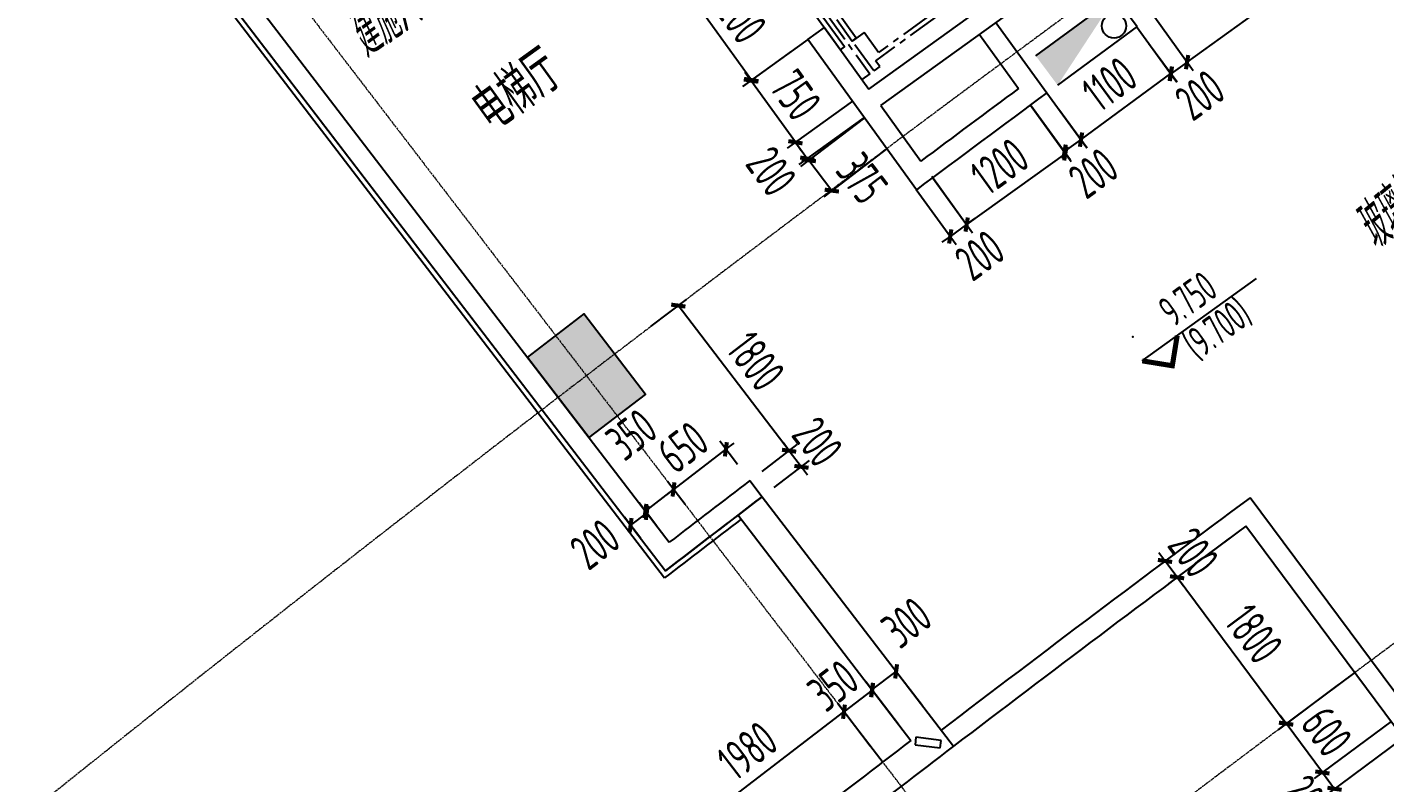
# Model space of a CAD drawing. Header units: millimetres. Extents: x 0 to 12110233, y -6694180 to 0.
# Drawn here: x 11585541 to 11598923, y -6453222 to -6445770 of the extents above; entities that cross this region are included whole.
import ezdxf
from ezdxf.enums import TextEntityAlignment as Align

# ---------------------------------------------------------------- set-up
doc = ezdxf.new("R2010")
doc.units = ezdxf.units.MM
doc.header["$LTSCALE"] = 10
doc.linetypes.add('A1-RG-AXIS-3~4F$0$CENTER', pattern=[50.8, 31.75, -6.35, 6.35, -6.35])
doc.linetypes.add('A1-RI-F3$0$CENTER', pattern=[50.8, 31.75, -6.35, 6.35, -6.35])
for name, color, linetype in [('A1-RD-3F$0$A-DIMS-1：100', 1, 'Continuous'), ('A1-RD-3F$0$A-GLAZ', 140, 'Continuous'), ('A1-RD-3F$0$A-louban', 5, 'Continuous'), ('A1-RG-AXIS-3~4F$0$A-COLU-HATH', 8, 'Continuous'), ('A1-RG-AXIS-3~4F$0$A-COLUMN', 7, 'Continuous'), ('A1-RG-AXIS-3~4F$0$A-DIMS-100', 1, 'Continuous'), ('A1-RI-F3$0$0P-FE-FH-P', 41, 'A1-RI-F3$0$YJdef_FE-FH_LINE_F'), ('A1-RI-F3$0$0P-FE-HY(消火栓)', 21, 'Continuous'), ('A1-RI-F3$0$A-DIMS-1：100', 1, 'Continuous'), ('A1-RI-F3$0$A-DOOR', 32, 'Continuous'), ('A1-RI-F3$0$A-EVTR', 3, 'A1-RI-F3$0$CENTER'), ('A1-RI-F3$0$A-SYMB', 4, 'Continuous'), ('A1-RI-F3$0$A-SYMB-NAME', 4, 'Continuous'), ('A1-RI-F3$0$A-TEXT', 4, 'Continuous'), ('A1-RI-F3$0$A-TEXT1', 4, 'Continuous'), ('A1-RI-F3$0$A-WALL', 7, 'Continuous'), ('A1-RI-F3$0$A1-RI-F3$0$A-DETL-PEN1', 245, 'Continuous'), ('A1-RI-F3$0$A1-RI-F3$0$A-DETL-PEN2', 233, 'Continuous'), ('A1-RI-F3$0$Crescent canopy$0$A-DETL-PEN1', 245, 'Continuous'), ('A1-RI-F3$0$Crescent canopy$0$A-DETL-PEN2', 233, 'Continuous'), ('A1-RI-F3$0$外保温', 41, 'Continuous')]:
    doc.layers.add(name, color=color, linetype=linetype)
doc.layers.add('A1-RG-AXIS-3~4F$0$A-GRID', color=1, linetype='A1-RG-AXIS-3~4F$0$CENTER', lineweight=9)
doc.styles.add('A1-RD-3F$0$XD2008', font='xd-hzs.shx', dxfattribs={"width": 0.7, "bigfont": 'xd-hztxt.shx'})
doc.styles.add('A1-RG-AXIS-3~4F$0$XD2008', font='xd-hzs.shx', dxfattribs={"width": 0.7, "bigfont": 'xd-hztxt.shx'})
doc.styles.add('A1-RI-F3$0$ECADI', font='gbeitc.shx', dxfattribs={"width": 0.7, "bigfont": 'gbcbig.shx'})
doc.styles.add('A1-RI-F3$0$hz1', font='hzs.shx', dxfattribs={"width": 0.75, "bigfont": 'hztxt.shx'})
doc.styles.add('A1-RI-F3$0$XD2008', font='xd-hzs.shx', dxfattribs={"width": 0.7, "bigfont": 'xd-hztxt.shx'})
doc.linetypes.add('A1-RI-F3$0$YJdef_FE-FH_LINE_F', pattern='A,4,-0.2,["F",A1-RI-F3$0$hz1,S=0.2,R=0,X=-0.1,Y=-0.1],-0.1', length=4.3)
doc.dimstyles.new('A1-RD-3F$0$XD100$0', dxfattribs={"dimscale": 100, "dimtxt": 3.5, "dimasz": 1, "dimexe": 1, "dimexo": 2, "dimgap": 1, "dimtad": 1, "dimdec": 0, "dimdsep": 46, "dimtxsty": 'A1-RD-3F$0$XD2008', "dimblk1": 'A1-RD-3F$0$_ArchTick', "dimblk2": 'A1-RD-3F$0$_ArchTick', "dimsah": 1, "dimcen": 2.5, "dimclrd": 1, "dimclre": 1, "dimclrt": 4, "dimaunit": 1, "dimadec": 0, "dimazin": 0, "dimtfac": 1, "dimtdec": 0, "dimtix": 1, "dimtmove": 2, "dimatfit": 3, "dimfxl": 0, "dimtolj": 1, "dimtzin": 0, "dimarcsym": 0})
doc.dimstyles.new('A1-RG-AXIS-3~4F$0$XD100$0', dxfattribs={"dimscale": 100, "dimtxt": 5.5, "dimasz": 1, "dimexe": 1, "dimexo": 2, "dimgap": 0.5, "dimtad": 1, "dimdec": 0, "dimdsep": 46, "dimtxsty": 'A1-RG-AXIS-3~4F$0$XD2008', "dimblk": 'A1-RG-AXIS-3~4F$0$_ArchTick', "dimblk1": 'A1-RG-AXIS-3~4F$0$_ArchTick', "dimblk2": 'A1-RG-AXIS-3~4F$0$_ArchTick', "dimsah": 1, "dimcen": 2.5, "dimclrt": 4, "dimazin": 0, "dimtfac": 1, "dimtdec": 0, "dimtix": 1, "dimtmove": 0, "dimatfit": 3, "dimfxl": 0, "dimtolj": 1, "dimtzin": 0, "dimarcsym": 0})
doc.dimstyles.new('A1-RI-F3$0$XD100$0', dxfattribs={"dimscale": 100, "dimtxt": 3.5, "dimasz": 2, "dimexe": 1, "dimexo": 2, "dimgap": 1, "dimtad": 1, "dimdec": 0, "dimdsep": 46, "dimtxsty": 'A1-RI-F3$0$XD2008', "dimblk1": 'A1-RI-F3$0$_ArchTick', "dimblk2": 'A1-RI-F3$0$_ArchTick', "dimsah": 1, "dimcen": 2.5, "dimclrd": 1, "dimclre": 1, "dimclrt": 4, "dimaunit": 1, "dimadec": 0, "dimazin": 0, "dimtfac": 1, "dimtdec": 0, "dimtix": 1, "dimtmove": 2, "dimatfit": 3, "dimfxl": 0, "dimtolj": 1, "dimtzin": 0, "dimarcsym": 0})

# ---------------------------------------------------------------- blocks, each defined once
blk = doc.blocks.new('A1-RD-3F$0$_ArchTick')
at = {"color": 0, "linetype": 'ByBlock', "const_width": 0.4}
blk.add_lwpolyline([(-0.5, -0.5), (0.5, 0.5)], dxfattribs=at)
blk = doc.blocks.new('*D599')
at = {"layer": 'A1-RD-3F$0$A-DIMS-1：100', "color": 1, "linetype": 'ByBlock', "lineweight": -2}
for p, q in [((11594129, -6452646), (11593810, -6452229)), ((11593870, -6452308), (11593592, -6452521)), ((11593851, -6452859), (11593532, -6452441))]:
    blk.add_line(p, q, dxfattribs=at)
at = {"layer": 'A1-RD-3F$0$A-DIMS-1：100', "color": 1, "linetype": 'ByBlock', "lineweight": -2, "xscale": 100, "yscale": 100, "zscale": 100}
for p, rotation in [((11593870, -6452308), 37.41352598428063), ((11593592, -6452521), 217.4135259842806)]:
    blk.add_blockref('A1-RD-3F$0$_ArchTick', p, dxfattribs=dict(at, rotation=rotation))
at = {"layer": 'A1-RD-3F$0$A-DIMS-1：100', "color": 4, "linetype": 'ByBlock', "insert": (11593485, -6452263), "char_height": 350, "attachment_point": 5, "rotation": 37.4135, "style": 'A1-RD-3F$0$XD2008'}
blk.add_mtext('\\A1;350', dxfattribs=at)
blk = doc.blocks.new('*D683')
at = {"layer": 'A1-RD-3F$0$A-DIMS-1：100', "color": 1, "linetype": 'ByBlock', "lineweight": -2}
for p, q in [((11593868, -6452306), (11594106, -6452123)), ((11594367, -6452464), (11594045, -6452044)), ((11594129, -6452647), (11593807, -6452226))]:
    blk.add_line(p, q, dxfattribs=at)
at = {"layer": 'A1-RD-3F$0$A-DIMS-1：100', "color": 1, "linetype": 'ByBlock', "lineweight": -2, "xscale": 100, "yscale": 100, "zscale": 100}
for p, rotation in [((11594106, -6452123), 37.45663385028561), ((11593868, -6452306), 217.4566338502856)]:
    blk.add_blockref('A1-RD-3F$0$_ArchTick', p, dxfattribs=dict(at, rotation=rotation))
at = {"layer": 'A1-RD-3F$0$A-DIMS-1：100', "color": 4, "linetype": 'ByBlock', "insert": (11594209, -6451642), "char_height": 350, "attachment_point": 5, "rotation": 37.4566, "style": 'A1-RD-3F$0$XD2008'}
blk.add_mtext('\\A1;300', dxfattribs=at)
blk = doc.blocks.new('*D685')
at = {"layer": 'A1-RD-3F$0$A-DIMS-1：100', "color": 1, "linetype": 'ByBlock', "lineweight": -2}
for p, q in [((11592020, -6453725), (11593592, -6452521)), ((11593977, -6453024), (11593531, -6452442)), ((11592405, -6454227), (11591960, -6453645))]:
    blk.add_line(p, q, dxfattribs=at)
at = {"layer": 'A1-RD-3F$0$A-DIMS-1：100', "color": 1, "linetype": 'ByBlock', "lineweight": -2, "xscale": 100, "yscale": 100, "zscale": 100}
for p, rotation in [((11593592, -6452521), 37.44624961044764), ((11592020, -6453725), 217.4462496104476)]:
    blk.add_blockref('A1-RD-3F$0$_ArchTick', p, dxfattribs=dict(at, rotation=rotation))
at = {"layer": 'A1-RD-3F$0$A-DIMS-1：100', "color": 4, "linetype": 'ByBlock', "insert": (11592639, -6452905), "char_height": 350, "attachment_point": 5, "rotation": 37.4462, "style": 'A1-RD-3F$0$XD2008'}
blk.add_mtext('\\A1;1980', dxfattribs=at)
blk = doc.blocks.new('A1-RD-3F$0$chuangkuang')
at = {"linetype": 'ByBlock'}
for p, q in [((11593433, -6456040), (11593631, -6455887)), ((11593631, -6455887), (11593677, -6455946)), ((11593677, -6455946), (11593479, -6456099)), ((11593479, -6456099), (11593433, -6456040))]:
    blk.add_line(p, q, dxfattribs=at)
blk = doc.blocks.new('A1-RI-F3$0$A1RUODIANJIAN')
at = {"layer": 'A1-RI-F3$0$A-SYMB-NAME', "linetype": 'ByBlock', "style": 'A1-RI-F3$0$XD2008', "width": 0.7}
blk.add_attdef('A1RUODIANJIAN', (11587156, -6438427), '', height=350, dxfattribs=at)
blk = doc.blocks.new('A1-RI-F3$0$A$C388916B7')
at = {"layer": 'A1-RI-F3$0$A-DOOR', "linetype": 'Continuous'}
for points in [[(726, 3150), (688, 3121), (220, 3733), (258, 3762)], [(726, 3150), (688, 3121), (1157, 2509), (1195, 2539)]]:
    blk.add_lwpolyline(points, close=True, dxfattribs=at)
at = {"layer": 'A1-RI-F3$0$A-EVTR', "linetype": 'A1-RI-F3$0$CENTER'}
for p, q in [((216, 4094), (1611, 5162)), ((1611, 5162), (2899, 3481)), ((115, 4107), (172, 4151)), ((216, 4094), (172, 4151)), ((0, 4019), (76, 4078)), ((76, 4078), (1453, 2281)), ((334, 3820), (115, 4107)), ((449, 3908), (334, 3820)), ((2899, 3481), (1504, 2412)), ((1386, 2685), (1271, 2597)), ((1491, 2311), (1271, 2597)), ((1548, 2355), (1504, 2412)), ((1453, 2281), (1376, 2223)), ((1548, 2355), (1491, 2311))]:
    blk.add_line(p, q, dxfattribs=at)
blk.add_lwpolyline([(449, 3908), (303, 4099), (1602, 5095), (2832, 3490), (1532, 2494), (1386, 2685)], dxfattribs=at)
for points in [[(1920, 5036), (1891, 5074), (1968, 5132), (1997, 5094), (2035, 5123), (2972, 3900), (2934, 3871), (2963, 3833), (2887, 3774), (2857, 3812), (2819, 3783), (1882, 5006)], [(841, 3238), (803, 3209), (334, 3820), (372, 3850)], [(841, 3238), (803, 3209), (1271, 2597), (1309, 2627)]]:
    blk.add_lwpolyline(points, close=True, dxfattribs=at)
blk = doc.blocks.new('A1-RI-F3$0$_ArchTick')
at = {"color": 0, "linetype": 'ByBlock', "const_width": 0.4}
blk.add_lwpolyline([(-0.5, -0.5), (0.5, 0.5)], dxfattribs=at)
blk = doc.blocks.new('*D64')
at = {"layer": 'A1-RI-F3$0$A-DIMS-1：100', "color": 1, "linetype": 'ByBlock', "lineweight": -2}
for p, q in [((11593795, -6446665), (11593165, -6447143)), ((11594022, -6446964), (11593392, -6447442)), ((11593245, -6447083), (11593472, -6447382))]:
    blk.add_line(p, q, dxfattribs=at)
at = {"layer": 'A1-RI-F3$0$A-DIMS-1：100', "color": 1, "linetype": 'ByBlock', "lineweight": -2, "xscale": 100, "yscale": 100, "zscale": 100}
for p, rotation in [((11593245, -6447083), 127.2183748906206), ((11593472, -6447382), 307.2183748906206)]:
    blk.add_blockref('A1-RI-F3$0$_ArchTick', p, dxfattribs=dict(at, rotation=rotation))
at = {"layer": 'A1-RI-F3$0$A-DIMS-1：100', "color": 4, "linetype": 'ByBlock', "insert": (11593770, -6447260), "char_height": 350, "attachment_point": 5, "rotation": 307.2184, "style": 'A1-RI-F3$0$XD2008'}
blk.add_mtext('\\A1;375', dxfattribs=at)
blk = doc.blocks.new('*D140')
at = {"layer": 'A1-RI-F3$0$A-DIMS-1：100', "color": 1, "linetype": 'ByBlock', "lineweight": -2}
for p, q in [((11593237, -6445891), (11592593, -6446355)), ((11592674, -6446297), (11592615, -6446216)), ((11593113, -6446905), (11592674, -6446297)), ((11593675, -6446499), (11593031, -6446964)), ((11593113, -6446905), (11593171, -6446986))]:
    blk.add_line(p, q, dxfattribs=at)
at = {"layer": 'A1-RI-F3$0$A-DIMS-1：100', "color": 1, "linetype": 'ByBlock', "lineweight": -2, "xscale": 100, "yscale": 100, "zscale": 100}
for p, rotation in [((11592674, -6446297), 305.8110337486243), ((11593113, -6446905), 125.8110337486242)]:
    blk.add_blockref('A1-RI-F3$0$_ArchTick', p, dxfattribs=dict(at, rotation=rotation))
at = {"layer": 'A1-RI-F3$0$A-DIMS-1：100', "color": 4, "linetype": 'ByBlock', "insert": (11593116, -6446440), "char_height": 350, "attachment_point": 5, "rotation": 305.811, "style": 'A1-RI-F3$0$XD2008'}
blk.add_mtext('\\A1;750', dxfattribs=at)
blk = doc.blocks.new('*D141')
at = {"layer": 'A1-RI-F3$0$A-DIMS-1：100', "color": 1, "linetype": 'ByBlock', "lineweight": -2}
for p, q in [((11592372, -6445035), (11591897, -6445378)), ((11592680, -6446292), (11591978, -6445319)), ((11593074, -6446008), (11592599, -6446351))]:
    blk.add_line(p, q, dxfattribs=at)
at = {"layer": 'A1-RI-F3$0$A-DIMS-1：100', "color": 1, "linetype": 'ByBlock', "lineweight": -2, "xscale": 100, "yscale": 100, "zscale": 100}
for p, rotation in [((11591978, -6445319), 125.8112343374936), ((11592680, -6446292), 305.8112343374936)]:
    blk.add_blockref('A1-RI-F3$0$_ArchTick', p, dxfattribs=dict(at, rotation=rotation))
at = {"layer": 'A1-RI-F3$0$A-DIMS-1：100', "color": 4, "linetype": 'ByBlock', "insert": (11592552, -6445645), "char_height": 350, "attachment_point": 5, "rotation": 305.8112, "style": 'A1-RI-F3$0$XD2008'}
blk.add_mtext('\\A1;1200', dxfattribs=at)
blk = doc.blocks.new('*D143')
at = {"layer": 'A1-RI-F3$0$A-DIMS-1：100', "color": 1, "linetype": 'ByBlock', "lineweight": -2}
for p, q in [((11593675, -6446499), (11593031, -6446964)), ((11593792, -6446661), (11593148, -6447126)), ((11593113, -6446905), (11593230, -6447067))]:
    blk.add_line(p, q, dxfattribs=at)
at = {"layer": 'A1-RI-F3$0$A-DIMS-1：100', "color": 1, "linetype": 'ByBlock', "lineweight": -2, "xscale": 100, "yscale": 100, "zscale": 100}
for p, rotation in [((11593113, -6446905), 125.8122115413275), ((11593230, -6447067), 305.8122115413275)]:
    blk.add_blockref('A1-RI-F3$0$_ArchTick', p, dxfattribs=dict(at, rotation=rotation))
at = {"layer": 'A1-RI-F3$0$A-DIMS-1：100', "color": 4, "linetype": 'ByBlock', "insert": (11592876, -6447192), "char_height": 350, "attachment_point": 5, "rotation": 305.8122, "style": 'A1-RI-F3$0$XD2008'}
blk.add_mtext('\\A1;200', dxfattribs=at)
blk = doc.blocks.new('*D149')
at = {"layer": 'A1-RI-F3$0$A-DIMS-1：100', "color": 1, "linetype": 'ByBlock', "lineweight": -2}
for p, q in [((11598462, -6444332), (11598857, -6444879)), ((11596974, -6446115), (11598799, -6444798)), ((11596638, -6445648), (11597033, -6446196))]:
    blk.add_line(p, q, dxfattribs=at)
at = {"layer": 'A1-RI-F3$0$A-DIMS-1：100', "color": 1, "linetype": 'ByBlock', "lineweight": -2, "xscale": 100, "yscale": 100, "zscale": 100}
for p, rotation in [((11598799, -6444798), 35.81121544557475), ((11596974, -6446115), 215.8112154455747)]:
    blk.add_blockref('A1-RI-F3$0$_ArchTick', p, dxfattribs=dict(at, rotation=rotation))
at = {"layer": 'A1-RI-F3$0$A-DIMS-1：100', "color": 4, "linetype": 'ByBlock', "insert": (11597726, -6445233), "char_height": 350, "attachment_point": 5, "rotation": 35.8112, "style": 'A1-RI-F3$0$XD2008'}
blk.add_mtext('\\A1;2250', dxfattribs=at)
blk = doc.blocks.new('*D150')
at = {"layer": 'A1-RI-F3$0$A-DIMS-1：100', "color": 1, "linetype": 'ByBlock', "lineweight": -2}
for p, q in [((11596638, -6445648), (11597033, -6446196)), ((11596475, -6445765), (11596871, -6446313)), ((11596974, -6446115), (11596812, -6446232))]:
    blk.add_line(p, q, dxfattribs=at)
at = {"layer": 'A1-RI-F3$0$A-DIMS-1：100', "color": 1, "linetype": 'ByBlock', "lineweight": -2, "xscale": 100, "yscale": 100, "zscale": 100}
for p, rotation in [((11596974, -6446115), 35.81121544513988), ((11596812, -6446232), 215.8112154451398)]:
    blk.add_blockref('A1-RI-F3$0$_ArchTick', p, dxfattribs=dict(at, rotation=rotation))
at = {"layer": 'A1-RI-F3$0$A-DIMS-1：100', "color": 4, "linetype": 'ByBlock', "insert": (11597100, -6446440), "char_height": 350, "attachment_point": 5, "rotation": 35.8112, "style": 'A1-RI-F3$0$XD2008'}
blk.add_mtext('\\A1;200', dxfattribs=at)
blk = doc.blocks.new('*D151')
at = {"layer": 'A1-RI-F3$0$A-DIMS-1：100', "color": 1, "linetype": 'ByBlock', "lineweight": -2}
for p, q in [((11594466, -6447254), (11594859, -6447798)), ((11594304, -6447371), (11594697, -6447915)), ((11594801, -6447717), (11594639, -6447834)), ((11594801, -6447717), (11594882, -6447658)), ((11594639, -6447834), (11594557, -6447892))]:
    blk.add_line(p, q, dxfattribs=at)
at = {"layer": 'A1-RI-F3$0$A-DIMS-1：100', "color": 1, "linetype": 'ByBlock', "lineweight": -2, "xscale": 100, "yscale": 100, "zscale": 100}
for p, rotation in [((11594639, -6447834), 35.81128170537946), ((11594801, -6447717), 215.8112817053795)]:
    blk.add_blockref('A1-RI-F3$0$_ArchTick', p, dxfattribs=dict(at, rotation=rotation))
at = {"layer": 'A1-RI-F3$0$A-DIMS-1：100', "color": 4, "linetype": 'ByBlock', "insert": (11594930, -6448020), "char_height": 350, "attachment_point": 5, "rotation": 35.8113, "style": 'A1-RI-F3$0$XD2008'}
blk.add_mtext('\\A1;200', dxfattribs=at)
blk = doc.blocks.new('*D152')
at = {"layer": 'A1-RI-F3$0$A-DIMS-1：100', "color": 1, "linetype": 'ByBlock', "lineweight": -2}
for p, q in [((11591749, -6450691), (11591587, -6450480)), ((11591590, -6450812), (11591429, -6450602)), ((11591648, -6450559), (11591489, -6450681))]:
    blk.add_line(p, q, dxfattribs=at)
at = {"layer": 'A1-RI-F3$0$A-DIMS-1：100', "color": 1, "linetype": 'ByBlock', "lineweight": -2, "xscale": 100, "yscale": 100, "zscale": 100}
for p, rotation in [((11591648, -6450559), 37.45663385648223), ((11591489, -6450681), 217.4566338564823)]:
    blk.add_blockref('A1-RI-F3$0$_ArchTick', p, dxfattribs=dict(at, rotation=rotation))
at = {"layer": 'A1-RI-F3$0$A-DIMS-1：100', "color": 4, "linetype": 'ByBlock', "insert": (11591138, -6450869), "char_height": 350, "attachment_point": 5, "rotation": 37.4566, "style": 'A1-RI-F3$0$XD2008'}
blk.add_mtext('\\A1;200', dxfattribs=at)
blk = doc.blocks.new('*D156')
at = {"layer": 'A1-RI-F3$0$A-DIMS-1：100', "color": 1, "linetype": 'ByBlock', "lineweight": -2}
for p, q in [((11592543, -6450083), (11592368, -6449854)), ((11592428, -6449933), (11592508, -6449873)), ((11592428, -6449933), (11591912, -6450329)), ((11592027, -6450478), (11591852, -6450249)), ((11591912, -6450329), (11591833, -6450389))]:
    blk.add_line(p, q, dxfattribs=at)
at = {"layer": 'A1-RI-F3$0$A-DIMS-1：100', "color": 1, "linetype": 'ByBlock', "lineweight": -2, "xscale": 100, "yscale": 100, "zscale": 100}
for p, rotation in [((11592428, -6449933), 217.4476553343186), ((11591912, -6450329), 37.44765533431861)]:
    blk.add_blockref('A1-RI-F3$0$_ArchTick', p, dxfattribs=dict(at, rotation=rotation))
at = {"layer": 'A1-RI-F3$0$A-DIMS-1：100', "color": 4, "linetype": 'ByBlock', "insert": (11592003, -6449913), "char_height": 350, "attachment_point": 5, "rotation": 37.4477, "style": 'A1-RI-F3$0$XD2008'}
blk.add_mtext('\\A1;650', dxfattribs=at)
blk = doc.blocks.new('*D157')
at = {"layer": 'A1-RI-F3$0$A-DIMS-1：100', "color": 1, "linetype": 'ByBlock', "lineweight": -2}
for p, q in [((11593051, -6449947), (11592991, -6449867)), ((11592784, -6450151), (11593131, -6449886)), ((11593051, -6449947), (11593173, -6450106)), ((11592905, -6450310), (11593252, -6450045)), ((11593173, -6450106), (11593233, -6450185))]:
    blk.add_line(p, q, dxfattribs=at)
at = {"layer": 'A1-RI-F3$0$A-DIMS-1：100', "color": 1, "linetype": 'ByBlock', "lineweight": -2, "xscale": 100, "yscale": 100, "zscale": 100}
for p, rotation in [((11593051, -6449947), 307.3445821124933), ((11593173, -6450106), 127.3445821124933)]:
    blk.add_blockref('A1-RI-F3$0$_ArchTick', p, dxfattribs=dict(at, rotation=rotation))
at = {"layer": 'A1-RI-F3$0$A-DIMS-1：100', "color": 4, "linetype": 'ByBlock', "insert": (11593331, -6449859), "char_height": 350, "attachment_point": 5, "rotation": 307.3446, "style": 'A1-RI-F3$0$XD2008'}
blk.add_mtext('\\A1;200', dxfattribs=at)
blk = doc.blocks.new('A1-RI-F3$0$ECADI-TAG-HGHT（国标）')
at = {"color": 1}
blk.add_line((-2.12, 2.12), (11.77, 2.12), dxfattribs=at)
at = {"color": 1, "const_width": 0.5}
blk.add_lwpolyline([(-2.12, 2.12), (0, 0), (2.12, 2.12)], dxfattribs=at)
at = {"color": 1}
blk.add_point((-1.48, 4.6), dxfattribs=at)
at = {"style": 'A1-RI-F3$0$XD2008', "width": 0.7}
blk.add_attdef('FL', text='', height=3, dxfattribs=at).set_placement((-2.69, 2.97), align=Align.RIGHT)
for tag, p in [('F.F.L.', (2.28, 2.97)), ('T.O.S.', (2.28, -1.1))]:
    blk.add_attdef(tag, p, '', height=3, dxfattribs=at)
blk = doc.blocks.new('*D230')
at = {"layer": 'A1-RI-F3$0$A-DIMS-1：100', "color": 1, "linetype": 'ByBlock', "lineweight": -2}
for p, q in [((11591692, -6448720), (11592039, -6448455)), ((11593051, -6449947), (11591959, -6448516)), ((11592784, -6450151), (11593131, -6449886))]:
    blk.add_line(p, q, dxfattribs=at)
at = {"layer": 'A1-RI-F3$0$A-DIMS-1：100', "color": 1, "linetype": 'ByBlock', "lineweight": -2, "xscale": 100, "yscale": 100, "zscale": 100}
for p, rotation in [((11591959, -6448516), 127.3445821191754), ((11593051, -6449947), 307.3445821191754)]:
    blk.add_blockref('A1-RI-F3$0$_ArchTick', p, dxfattribs=dict(at, rotation=rotation))
at = {"layer": 'A1-RI-F3$0$A-DIMS-1：100', "color": 4, "linetype": 'ByBlock', "insert": (11592724, -6449064), "char_height": 350, "attachment_point": 5, "rotation": 307.3446, "style": 'A1-RI-F3$0$XD2008'}
blk.add_mtext('\\A1;1800', dxfattribs=at)
blk = doc.blocks.new('*D236')
at = {"layer": 'A1-RI-F3$0$A-DIMS-1：100', "color": 1, "linetype": 'ByBlock', "lineweight": -2}
for p, q in [((11593051, -6449947), (11592991, -6449867)), ((11592784, -6450151), (11593131, -6449886)), ((11593051, -6449947), (11593173, -6450106)), ((11592905, -6450310), (11593252, -6450045)), ((11593173, -6450106), (11593233, -6450185))]:
    blk.add_line(p, q, dxfattribs=at)
at = {"layer": 'A1-RI-F3$0$A-DIMS-1：100', "color": 1, "linetype": 'ByBlock', "lineweight": -2, "xscale": 100, "yscale": 100, "zscale": 100}
for p, rotation in [((11593051, -6449947), 307.3445821124933), ((11593173, -6450106), 127.3445821124933)]:
    blk.add_blockref('A1-RI-F3$0$_ArchTick', p, dxfattribs=dict(at, rotation=rotation))
at = {"layer": 'A1-RI-F3$0$A-DIMS-1：100', "color": 4, "linetype": 'ByBlock', "insert": (11593331, -6449859), "char_height": 350, "attachment_point": 5, "rotation": 307.3446, "style": 'A1-RI-F3$0$XD2008'}
blk.add_mtext('\\A1;200', dxfattribs=at)
blk = doc.blocks.new('*D237')
at = {"layer": 'A1-RI-F3$0$A-DIMS-1：100', "color": 1, "linetype": 'ByBlock', "lineweight": -2}
for p, q in [((11591692, -6448720), (11592039, -6448455)), ((11593051, -6449947), (11591959, -6448516)), ((11592784, -6450151), (11593131, -6449886))]:
    blk.add_line(p, q, dxfattribs=at)
at = {"layer": 'A1-RI-F3$0$A-DIMS-1：100', "color": 1, "linetype": 'ByBlock', "lineweight": -2, "xscale": 100, "yscale": 100, "zscale": 100}
for p, rotation in [((11591959, -6448516), 127.3445821124695), ((11593051, -6449947), 307.3445821124695)]:
    blk.add_blockref('A1-RI-F3$0$_ArchTick', p, dxfattribs=dict(at, rotation=rotation))
at = {"layer": 'A1-RI-F3$0$A-DIMS-1：100', "color": 4, "linetype": 'ByBlock', "insert": (11592724, -6449064), "char_height": 350, "attachment_point": 5, "rotation": 307.3446, "style": 'A1-RI-F3$0$XD2008'}
blk.add_mtext('\\A1;1800', dxfattribs=at)
blk = doc.blocks.new('*D325')
at = {"layer": 'A1-RI-F3$0$A-DIMS-1：100', "color": 1, "linetype": 'ByBlock', "lineweight": -2}
for p, q in [((11592027, -6450478), (11591852, -6450249)), ((11591635, -6450542), (11591912, -6450329)), ((11591749, -6450691), (11591574, -6450462))]:
    blk.add_line(p, q, dxfattribs=at)
at = {"layer": 'A1-RI-F3$0$A-DIMS-1：100', "color": 1, "linetype": 'ByBlock', "lineweight": -2, "xscale": 100, "yscale": 100, "zscale": 100}
for p, rotation in [((11591912, -6450329), 37.45663385736298), ((11591635, -6450542), 217.456633857363)]:
    blk.add_blockref('A1-RI-F3$0$_ArchTick', p, dxfattribs=dict(at, rotation=rotation))
at = {"layer": 'A1-RI-F3$0$A-DIMS-1：100', "color": 4, "linetype": 'ByBlock', "insert": (11591498, -6449788), "char_height": 350, "attachment_point": 5, "rotation": 37.4566, "style": 'A1-RI-F3$0$XD2008'}
blk.add_mtext('\\A1;350', dxfattribs=at)
blk = doc.blocks.new('*D386')
at = {"layer": 'A1-RI-F3$0$A-DIMS-1：100', "color": 1, "linetype": 'ByBlock', "lineweight": -2}
for p, q in [((11597393, -6450810), (11596795, -6451255)), ((11596875, -6451195), (11597950, -6452639)), ((11598467, -6452254), (11597870, -6452699))]:
    blk.add_line(p, q, dxfattribs=at)
at = {"layer": 'A1-RI-F3$0$A-DIMS-1：100', "color": 1, "linetype": 'ByBlock', "lineweight": -2, "xscale": 100, "yscale": 100, "zscale": 100}
for p, rotation in [((11596875, -6451195), 126.6533241629916), ((11597950, -6452639), 306.6533241629916)]:
    blk.add_blockref('A1-RI-F3$0$_ArchTick', p, dxfattribs=dict(at, rotation=rotation))
at = {"layer": 'A1-RI-F3$0$A-DIMS-1：100', "color": 4, "linetype": 'ByBlock', "insert": (11597633, -6451753), "char_height": 350, "attachment_point": 5, "rotation": 306.6533, "style": 'A1-RI-F3$0$XD2008'}
blk.add_mtext('\\A1;1800', dxfattribs=at)
blk = doc.blocks.new('*D387')
at = {"layer": 'A1-RI-F3$0$A-DIMS-1：100', "color": 1, "linetype": 'ByBlock', "lineweight": -2}
for p, q in [((11597273, -6450649), (11596676, -6451094)), ((11597393, -6450810), (11596795, -6451255)), ((11596756, -6451034), (11596696, -6450954)), ((11596875, -6451195), (11596756, -6451034)), ((11596875, -6451195), (11596935, -6451275))]:
    blk.add_line(p, q, dxfattribs=at)
at = {"layer": 'A1-RI-F3$0$A-DIMS-1：100', "color": 1, "linetype": 'ByBlock', "lineweight": -2, "xscale": 100, "yscale": 100, "zscale": 100}
for p, rotation in [((11596756, -6451034), 306.6527998521173), ((11596875, -6451195), 126.6527998521173)]:
    blk.add_blockref('A1-RI-F3$0$_ArchTick', p, dxfattribs=dict(at, rotation=rotation))
at = {"layer": 'A1-RI-F3$0$A-DIMS-1：100', "color": 4, "linetype": 'ByBlock', "insert": (11597036, -6450951), "char_height": 350, "attachment_point": 5, "rotation": 306.6528, "style": 'A1-RI-F3$0$XD2008'}
blk.add_mtext('\\A1;200', dxfattribs=at)
blk = doc.blocks.new('A1-RI-F3$0$112')
at = {"layer": 'A1-RI-F3$0$0P-FE-HY(消火栓)'}
for p, q in [((-1145151, 724088), (-1144188, 723932)), ((-1144188, 723932), (-1144246, 723576)), ((-1144246, 723576), (-1145208, 723732))]:
    blk.add_line(p, q, dxfattribs=at)
blk.add_circle((-1144401, 723743), 120, dxfattribs=at)
blk.add_solid([(-1144188, 723932), (-1145151, 724088), (-1145208, 723732)], dxfattribs=at)
blk = doc.blocks.new('*D488')
at = {"layer": 'A1-RI-F3$0$A-DIMS-1：100', "color": 1, "linetype": 'ByBlock', "lineweight": -2}
for p, q in [((11598627, -6452135), (11597869, -6452698)), ((11597949, -6452638), (11597890, -6452558)), ((11598307, -6453120), (11597949, -6452638)), ((11598985, -6452616), (11598227, -6453180)), ((11598307, -6453120), (11598367, -6453200))]:
    blk.add_line(p, q, dxfattribs=at)
at = {"layer": 'A1-RI-F3$0$A-DIMS-1：100', "color": 1, "linetype": 'ByBlock', "lineweight": -2, "xscale": 100, "yscale": 100, "zscale": 100}
for p, rotation in [((11597949, -6452638), 306.614895796451), ((11598307, -6453120), 126.614895796451)]:
    blk.add_blockref('A1-RI-F3$0$_ArchTick', p, dxfattribs=dict(at, rotation=rotation))
at = {"layer": 'A1-RI-F3$0$A-DIMS-1：100', "color": 4, "linetype": 'ByBlock', "insert": (11598349, -6452715), "char_height": 350, "attachment_point": 5, "rotation": 306.6149, "style": 'A1-RI-F3$0$XD2008'}
blk.add_mtext('\\A1;600', dxfattribs=at)
blk = doc.blocks.new('*D489')
at = {"layer": 'A1-RI-F3$0$A-DIMS-1：100', "color": 1, "linetype": 'ByBlock', "lineweight": -2}
for p, q in [((11598985, -6452616), (11598227, -6453180)), ((11599105, -6452777), (11598347, -6453340)), ((11598307, -6453120), (11598427, -6453281))]:
    blk.add_line(p, q, dxfattribs=at)
at = {"layer": 'A1-RI-F3$0$A-DIMS-1：100', "color": 1, "linetype": 'ByBlock', "lineweight": -2, "xscale": 100, "yscale": 100, "zscale": 100}
for p, rotation in [((11598307, -6453120), 126.633924662202), ((11598427, -6453281), 306.633924662202)]:
    blk.add_blockref('A1-RI-F3$0$_ArchTick', p, dxfattribs=dict(at, rotation=rotation))
at = {"layer": 'A1-RI-F3$0$A-DIMS-1：100', "color": 4, "linetype": 'ByBlock', "insert": (11598160, -6453390), "char_height": 350, "attachment_point": 5, "rotation": 306.6339, "style": 'A1-RI-F3$0$XD2008'}
blk.add_mtext('\\A1;200', dxfattribs=at)
blk = doc.blocks.new('A1-RG-AXIS-3~4F$0$_ArchTick')
at = {"color": 0, "linetype": 'ByBlock', "const_width": 0.4}
blk.add_lwpolyline([(-0.5, -0.5), (0.5, 0.5)], dxfattribs=at)
blk = doc.blocks.new('*D728')
at = {"layer": 'A1-RG-AXIS-3~4F$0$A-DIMS-100', "color": 0, "lineweight": -2}
for p, q in [((11584122, -6440237), (11576983, -6445871)), ((11586004, -6442621), (11584061, -6440159)), ((11578864, -6448255), (11576921, -6445793))]:
    blk.add_line(p, q, dxfattribs=at)
at = {"layer": 'A1-RG-AXIS-3~4F$0$A-DIMS-100', "color": 0, "lineweight": -2, "xscale": 100, "yscale": 100, "zscale": 100}
for p, rotation in [((11584122, -6440237), 38.27934306320378), ((11576983, -6445871), 218.2793430632038)]:
    blk.add_blockref('A1-RG-AXIS-3~4F$0$_ArchTick', p, dxfattribs=dict(at, rotation=rotation))
at = {"layer": 'A1-RG-AXIS-3~4F$0$A-DIMS-100', "color": 4, "insert": (11580406, -6442868), "char_height": 375, "attachment_point": 5, "rotation": 38.2793, "style": 'A1-RG-AXIS-3~4F$0$XD2008'}
blk.add_mtext('\\A1;9095', dxfattribs=at)
blk = doc.blocks.new('A1-RG-AXIS-3~4F$0$colu')
at = {"layer": 'A1-RG-AXIS-3~4F$0$A-COLU-HATH', "linetype": 'ByBlock'}
h = blk.add_hatch(color=256, dxfattribs=at)
h.paths.add_polyline_path([(11645506, -6407138), (11645842, -6407864), (11645388, -6408074), (11645053, -6407348)])
h.paths.add_polyline_path([(11672567, -6404095), (11672841, -6404846), (11673311, -6404675), (11673037, -6403924)])
h.paths.add_polyline_path([(11669749, -6396288), (11670092, -6397229), (11670562, -6397058), (11670219, -6396117)])
h.paths.add_polyline_path([(11648218, -6414201), (11648554, -6414927), (11649008, -6414718), (11648672, -6413991)])
h.paths.add_polyline_path([(11630302, -6423285), (11630693, -6423983), (11631129, -6423739), (11630739, -6423040)])
h.paths.add_polyline_path([(11626248, -6416039), (11626639, -6416737), (11627075, -6416493), (11626684, -6415795)])
h.paths.add_polyline_path([(11604911, -6438704), (11605417, -6439448), (11605996, -6439055), (11605490, -6438311)])
h.paths.add_polyline_path([(11612319, -6433818), (11612802, -6434577), (11613393, -6434200), (11612909, -6433442)])
h.paths.add_polyline_path([(11678236, -6409178), (11678568, -6410121), (11679228, -6409889), (11678897, -6408946)])
h.paths.add_polyline_path([(11591264, -6433839), (11591159, -6433557), (11590222, -6433908), (11590400, -6434382)])
h.paths.add_polyline_path([(11582706, -6437301), (11582516, -6436795), (11581580, -6437146), (11581700, -6437471)])
h.paths.add_polyline_path([(11606395, -6455924), (11606921, -6456654), (11607489, -6456244), (11606962, -6455514)])
h.paths.add_polyline_path([(11613307, -6451074), (11613812, -6451818), (11614392, -6451425), (11613886, -6450680)])
h.paths.add_polyline_path([(11620356, -6446424), (11620839, -6447183), (11621430, -6446806), (11620946, -6446047)])
h.paths.add_polyline_path([(11627535, -6441978), (11627997, -6442751), (11628598, -6442392), (11628136, -6441619)])
h.paths.add_polyline_path([(11634839, -6437741), (11635279, -6438526), (11635889, -6438184), (11635450, -6437399)])
h.paths.add_polyline_path([(11642262, -6433715), (11642678, -6434512), (11643299, -6434188), (11642882, -6433391)])
h.paths.add_polyline_path([(11657439, -6426310), (11657809, -6427131), (11658447, -6426843), (11658077, -6426022)])
h.paths.add_polyline_path([(11665180, -6422938), (11665527, -6423769), (11666173, -6423499), (11665826, -6422668)])
h.paths.add_polyline_path([(11673015, -6419789), (11673338, -6420629), (11673991, -6420379), (11673669, -6419538)])
h.paths.add_polyline_path([(11675949, -6402668), (11676281, -6403611), (11676941, -6403379), (11676610, -6402436)])
h.paths.add_polyline_path([(11632163, -6412872), (11631542, -6413196), (11632283, -6414615), (11632904, -6414290)])
h.paths.add_polyline_path([(11648553, -6404923), (11647915, -6405211), (11648573, -6406669), (11649211, -6406381)])
h.paths.add_polyline_path([(11590472, -6449024), (11591080, -6449817), (11591635, -6449392), (11591027, -6448598)])
h.paths.add_polyline_path([(11601626, -6449315), (11602153, -6450044), (11602720, -6449635), (11602194, -6448905)])
h.paths.add_polyline_path([(11597647, -6443800), (11598174, -6444530), (11598741, -6444120), (11598215, -6443391)])
h.paths.add_polyline_path([(11600306, -6431919), (11600812, -6432664), (11601391, -6432270), (11600885, -6431526)])
h.paths.add_polyline_path([(11615974, -6439552), (11616458, -6440311), (11617048, -6439934), (11616564, -6439175)])
h.paths.add_polyline_path([(11615655, -6422109), (11616117, -6422881), (11616718, -6422522), (11616256, -6421750)])
h.paths.add_polyline_path([(11619863, -6429147), (11620325, -6429919), (11620926, -6429560), (11620464, -6428788)])
h.paths.add_polyline_path([(11630859, -6430629), (11631299, -6431414), (11631910, -6431072), (11631470, -6430287)])
h.paths.add_polyline_path([(11627539, -6424694), (11627978, -6425480), (11628589, -6425138), (11628150, -6424353)])
h.paths.add_polyline_path([(11638488, -6426491), (11638905, -6427289), (11639525, -6426965), (11639108, -6426167)])
h.paths.add_polyline_path([(11646232, -6422575), (11646626, -6423384), (11647255, -6423078), (11646862, -6422268)])
h.paths.add_polyline_path([(11654086, -6418882), (11654456, -6419702), (11655094, -6419414), (11654724, -6418594)])
h.paths.add_polyline_path([(11659423, -6409141), (11659770, -6409971), (11660416, -6409702), (11660069, -6408871)])
h.paths.add_polyline_path([(11662042, -6415416), (11662388, -6416247), (11663034, -6415977), (11662688, -6415147)])
h.paths.add_polyline_path([(11670094, -6412181), (11670417, -6413021), (11671070, -6412770), (11670748, -6411930)])
edge = h.paths.add_edge_path()
edge.add_arc((11595249, -6454684), 425, 0, 360)
h.paths.add_polyline_path([(11585545, -6442594), (11586154, -6443388), (11586709, -6442962), (11586101, -6442168)])
h.paths.add_polyline_path([(11592849, -6437150), (11593376, -6437880), (11593943, -6437471), (11593417, -6436741)])
h.paths.add_polyline_path([(11608730, -6444330), (11609235, -6445075), (11609815, -6444682), (11609309, -6443937)])
h.paths.add_polyline_path([(11607910, -6426904), (11608394, -6427663), (11608984, -6427286), (11608500, -6426527)])
h.paths.add_polyline_path([(11623353, -6434983), (11623815, -6435756), (11624415, -6435396), (11623953, -6434624)])
h.paths.add_polyline_path([(11623535, -6417538), (11623974, -6418324), (11624585, -6417982), (11624146, -6417197)])
h.paths.add_polyline_path([(11635339, -6420464), (11635756, -6421262), (11636376, -6420938), (11635960, -6420140)])
h.paths.add_polyline_path([(11643258, -6416460), (11643651, -6417269), (11644281, -6416963), (11643887, -6416153)])
h.paths.add_polyline_path([(11651288, -6412684), (11651658, -6413504), (11652296, -6413216), (11651926, -6412396)])
h.paths.add_polyline_path([(11656266, -6401573), (11656651, -6402496), (11657297, -6402226), (11656912, -6401304)])
h.paths.add_polyline_path([(11664718, -6398177), (11665077, -6399111), (11665730, -6398860), (11665372, -6397926)])
h.paths.add_polyline_path([(11667657, -6405832), (11667980, -6406673), (11668633, -6406422), (11668311, -6405582)])
h.paths.add_polyline_path([(11673265, -6395025), (11673596, -6395969), (11674256, -6395737), (11673925, -6394793)])
edge = h.paths.add_edge_path()
edge.add_arc((11681417, -6417175), 425, 0, 360)
edge = h.paths.add_edge_path()
edge.add_arc((11600176, -6461115), 425, 0, 360)
edge = h.paths.add_edge_path()
edge.add_arc((11640554, -6410101), 425, 0, 360)
at = {"layer": 'A1-RG-AXIS-3~4F$0$A-COLUMN'}
blk.add_lwpolyline([(11590472, -6449024), (11591080, -6449817), (11591635, -6449392), (11591027, -6448598)], close=True, dxfattribs=at)
blk = doc.blocks.new('*D505')
at = {"layer": 'A1-RI-F3$0$A-DIMS-1：100', "color": 1, "linetype": 'ByBlock', "lineweight": -2}
for p, q in [((11596595, -6445928), (11596875, -6446309)), ((11595929, -6446879), (11596815, -6446228)), ((11595708, -6446579), (11595988, -6446960))]:
    blk.add_line(p, q, dxfattribs=at)
at = {"layer": 'A1-RI-F3$0$A-DIMS-1：100', "color": 1, "linetype": 'ByBlock', "lineweight": -2, "xscale": 100, "yscale": 100, "zscale": 100}
for p, rotation in [((11596815, -6446228), 36.30995004246335), ((11595929, -6446879), 216.3099500424634)]:
    blk.add_blockref('A1-RI-F3$0$_ArchTick', p, dxfattribs=dict(at, rotation=rotation))
at = {"layer": 'A1-RI-F3$0$A-DIMS-1：100', "color": 4, "linetype": 'ByBlock', "insert": (11596209, -6446332), "char_height": 350, "attachment_point": 5, "rotation": 36.31, "style": 'A1-RI-F3$0$XD2008'}
blk.add_mtext('\\A1;1100', dxfattribs=at)
blk = doc.blocks.new('*D506')
at = {"layer": 'A1-RI-F3$0$A-DIMS-1：100', "color": 1, "linetype": 'ByBlock', "lineweight": -2}
for p, q in [((11595592, -6446419), (11595987, -6446961)), ((11595430, -6446537), (11595825, -6447079)), ((11595766, -6446998), (11595928, -6446880))]:
    blk.add_line(p, q, dxfattribs=at)
at = {"layer": 'A1-RI-F3$0$A-DIMS-1：100', "color": 1, "linetype": 'ByBlock', "lineweight": -2, "xscale": 100, "yscale": 100, "zscale": 100}
for p, rotation in [((11595928, -6446880), 36.07202153446012), ((11595766, -6446998), 216.0720215344601)]:
    blk.add_blockref('A1-RI-F3$0$_ArchTick', p, dxfattribs=dict(at, rotation=rotation))
at = {"layer": 'A1-RI-F3$0$A-DIMS-1：100', "color": 4, "linetype": 'ByBlock', "insert": (11596050, -6447210), "char_height": 350, "attachment_point": 5, "rotation": 36.072, "style": 'A1-RI-F3$0$XD2008'}
blk.add_mtext('\\A1;200', dxfattribs=at)
blk = doc.blocks.new('*D507')
at = {"layer": 'A1-RI-F3$0$A-DIMS-1：100', "color": 1, "linetype": 'ByBlock', "lineweight": -2}
for p, q in [((11595430, -6446538), (11595832, -6447096)), ((11595774, -6447015), (11594801, -6447717)), ((11594457, -6447240), (11594859, -6447798))]:
    blk.add_line(p, q, dxfattribs=at)
at = {"layer": 'A1-RI-F3$0$A-DIMS-1：100', "color": 1, "linetype": 'ByBlock', "lineweight": -2, "xscale": 100, "yscale": 100, "zscale": 100}
for p, rotation in [((11595774, -6447015), 35.81128170508214), ((11594801, -6447717), 215.8112817050822)]:
    blk.add_blockref('A1-RI-F3$0$_ArchTick', p, dxfattribs=dict(at, rotation=rotation))
at = {"layer": 'A1-RI-F3$0$A-DIMS-1：100', "color": 4, "linetype": 'ByBlock', "insert": (11595126, -6447143), "char_height": 350, "attachment_point": 5, "rotation": 35.8113, "style": 'A1-RI-F3$0$XD2008'}
blk.add_mtext('\\A1;1200', dxfattribs=at)
blk = doc.blocks.new('A1-RI-F3$0$A1-RI-F3$0$CRESCENT')
at = {"layer": 'A1-RI-F3$0$A1-RI-F3$0$A-DETL-PEN1'}
for radius, start, end in [(291580, 107.79006, 130.53329), (291480, 107.79008, 130.53322), (290140, 107.79045, 130.53224), (290040, 107.79047, 130.53216)]:
    blk.add_arc((761388, 423551), radius, start, end, dxfattribs=at)
at = {"layer": 'A1-RI-F3$0$A1-RI-F3$0$A-DETL-PEN2'}
for radius, start, end in [(288986, 105.8232, 130.74813), (286271, 105.7964, 131.29161), (285986, 105.79356, 131.34926)]:
    blk.add_arc((761380, 423550), radius, start, end, dxfattribs=at)
blk = doc.blocks.new('A1-RI-F3$0$Crescent canopy$0$CRESCENT')
at = {"layer": 'A1-RI-F3$0$Crescent canopy$0$A-DETL-PEN1'}
for radius, start, end in [(291580, 107.79006, 130.53329), (291480, 107.79008, 130.53322), (290140, 107.79045, 130.53224), (290040, 107.79047, 130.53216)]:
    blk.add_arc((761388, 423551), radius, start, end, dxfattribs=at)
blk = doc.blocks.new('A1-RD-3F')
at = {"layer": 'A1-RD-3F$0$A-GLAZ', "ltscale": 0.25}
for p, q in [((11592786.2, -6450400.5), (11594671.5, -6452861.4)), ((11592547.8, -6450582.6), (11594250.6, -6452805.3))]:
    blk.add_line(p, q, dxfattribs=at)
for radius, start, end in [(303800, 127.390625, 127.886848), (303500, 127.333925, 127.830232)]:
    blk.add_arc((11778731.9, -6694178.6), radius, start, end, dxfattribs=at)
at = {"layer": 'A1-RD-3F$0$A-louban'}
blk.add_lwpolyline([(11599886.9, -6431539.1, 0.0010212), (11598815.6, -6432271.8), (11599013.3, -6432560.7, 0.0021008), (11596821.2, -6434080.1), (11596618.8, -6433794.5, 0.0010212), (11595556.7, -6434540.6), (11595758, -6434826.9, 0.0012516), (11594461.9, -6435746.2), (11594256.9, -6435462.5, 0.0010212), (11593201.7, -6436218.2), (11593405.6, -6436502.7, 0.00796), (11585265.2, -6442556.7), (11591833.5, -6451130.2, -0.0000802), (11592786.2, -6450400.5), (11594671.5, -6452861.4, 0.0021656), (11592588.1, -6454464.8), (11599156.3, -6462911.6, -0.0824084)], format="xyb", dxfattribs=at)
at = {"linetype": 'ByBlock', "xscale": -1, "rotation": 210.7170009430339}
blk.add_blockref('A1-RD-3F$0$chuangkuang', (4925141.8, -17925012.4), dxfattribs=at)
at = {"layer": 'A1-RD-3F$0$A-DIMS-1：100', "color": 3, "linetype": 'ByBlock'}
for base, p2, angle, picture, middle in [((11594106, -6452123.2), (11594488.8, -6452622.9), 37.45663, '*D683', (11594208.9, -6451642.3)), ((11593592.5, -6452520.9), (11593972.7, -6453018), 217.41353, '*D599', (11593485.4, -6452262.9))]:
    dim = blk.add_linear_dim(base=base, p1=(11594250.7, -6452805.3), p2=p2, angle=angle, dimstyle='A1-RD-3F$0$XD100$0', override={"dimasz": 1}, dxfattribs=at)
    dim.commit()
    dim.dimension.update_dxf_attribs({"geometry": picture, "text_midpoint": middle, "dimtype": 129})
dim = blk.add_aligned_dim(p1=(11592526.9, -6454386.1), p2=(11594098.6, -6453182.4), distance=832.9, dimstyle='A1-RD-3F$0$XD100$0', override={"dimasz": 1}, dxfattribs=at)
dim.commit()
dim.dimension.update_dxf_attribs({"geometry": '*D685', "text_midpoint": (11592639.1, -6452904.6)})
blk = doc.blocks.new('A1-RG-AXIS-3~4F')
at = {"layer": 'A1-RG-AXIS-3~4F$0$A-GRID', "linetype": 'A1-RG-AXIS-3~4F$0$CENTER', "ltscale": 0.05}
blk.add_lwpolyline([(11682866.1, -6392336.6, 0.1037295), (11569674.9, -6456283.6, 0.1037295)], format="xyb", dxfattribs=at)
at = {"layer": 'A1-RG-AXIS-3~4F$0$A-GRID', "ltscale": 0.05}
for points in [[(11690526.5, -6414141.6, 0.1045271), (11584753.6, -6473784.9, 0.1045271)], [(11691982.6, -6418505.7, 0.1046376), (11587756.3, -6477270.1)]]:
    blk.add_lwpolyline(points, format="xyb", dxfattribs=at)
at = {"layer": 'A1-RG-AXIS-3~4F$0$A-GRID', "linetype": 'A1-RG-AXIS-3~4F$0$CENTER', "ltscale": 0.05}
blk.add_lwpolyline([(11580654, -6435633.4), (11605955.9, -6468659.3)], dxfattribs=at)
blk.add_arc((11778731.9, -6694178.6), 308600, 107.574373, 131.323037, dxfattribs=at)
at = {"layer": 'A1-RG-AXIS-3~4F$0$A-GRID', "ltscale": 0.05}
blk.add_arc((11778731.9, -6694178.6), 301700, 107.53359, 131.336201, dxfattribs=at)
at = {"layer": 'A1-RG-AXIS-3~4F$0$A-COLU-HATH', "linetype": 'ByBlock'}
blk.add_blockref('A1-RG-AXIS-3~4F$0$colu', (0, 0), dxfattribs=at)
at = {"layer": 'A1-RG-AXIS-3~4F$0$A-DIMS-100'}
dim = blk.add_aligned_dim(p1=(11586127.4, -6442777.8), p2=(11578988.1, -6448411.9), distance=-3236.4, dimstyle='A1-RG-AXIS-3~4F$0$XD100$0', override={"dimtxt": 3.75}, dxfattribs=at)
dim.commit()
dim.dimension.update_dxf_attribs({"geometry": '*D728', "text_midpoint": (11580405.7, -6442867.9)})
blk = doc.blocks.new('A1-RI-F3')
at = {"layer": 'A1-RI-F3$0$A-WALL', "linetype": 'ByBlock'}
for p, q in [((11585265.4, -6442557), (11591833.5, -6451130.2)), ((11585546.4, -6442595), (11591870.5, -6450849.5)), ((11593837.6, -6446381.9), (11595865, -6444919.1)), ((11593954.6, -6446544.1), (11595982, -6445081.3)), ((11595089.9, -6445724.9), (11595590.5, -6446418.7)), ((11593236.6, -6445890.7), (11593398.8, -6445773.7)), ((11593398.8, -6445773.7), (11593837.6, -6446381.9)), ((11594927.8, -6445842), (11595312.7, -6446375.5)), ((11594306.2, -6447373.2), (11593236.6, -6445890.7)), ((11593954.6, -6446544.1), (11594349.5, -6447091.3)), ((11592664.6, -6450241.8), (11592786.2, -6450400.5)), ((11599265.1, -6452657.4), (11597594.4, -6450410.6)), ((11599104.6, -6452776.8), (11597553.2, -6450690.4))]:
    blk.add_line(p, q, dxfattribs=at)
for radius, start, end in [(308300.2, 126.508148, 126.731183), (308100.2, 126.471405, 126.768978), (306800, 127.335244, 127.521997), (306600, 127.335165, 127.559415), (303700, 126.615059, 127.334026), (303500, 126.652803, 127.333945)]:
    blk.add_arc((11778731.9, -6694178.6), radius, start, end, dxfattribs=at)
at = {"layer": 'A1-RI-F3$0$外保温'}
blk.add_line((11585195.3, -6442547.8), (11591824.3, -6451200.3), dxfattribs=at)
blk.add_arc((11778731.9, -6694178.6), 306550, 127.391217, 127.568777, dxfattribs=at)
for name, p in [('A1-RG-AXIS-3~4F', (0, 0)), ('A1-RI-F3$0$Crescent canopy$0$CRESCENT', (11017346, -7117715.9))]:
    blk.add_blockref(name, p)
at = {"color": 3, "linetype": 'ByBlock'}
blk.add_blockref('A1-RD-3F', (0, 0), dxfattribs=at)
at = {"layer": 'A1-RI-F3$0$0P-FE-FH-P', "rotation": 45.70685296929397}
blk.add_blockref('A1-RI-F3$0$112', (12913460.8, -6132033.9), dxfattribs=at)
at = {"layer": 'A1-RI-F3$0$A-EVTR', "linetype": 'ByBlock', "rotation": 358.35467377756}
blk.add_blockref('A1-RI-F3$0$A$C388916B7', (11592329, -6448468.5), dxfattribs=at)
at = {"layer": 'A1-RI-F3$0$A-SYMB', "xscale": 100.0000000001359, "yscale": 100.0000000001359, "zscale": 100.0000000001359, "rotation": 35.81121544566844}
blk.add_blockref('A1-RI-F3$0$ECADI-TAG-HGHT（国标）', (11596828.1, -6449109), dxfattribs=at).add_auto_attribs({'F.F.L.': '9.750', 'T.O.S.': '(9.700)'})
at = {"layer": 'A1-RI-F3$0$A-SYMB-NAME', "linetype": 'ByBlock'}
ref = blk.add_blockref('A1-RI-F3$0$A1RUODIANJIAN', (3127677.5, -7448792.3), dxfattribs=dict(at, xscale=0.6428571421194301, yscale=0.6428571421194301, zscale=0.6428571421194301, rotation=35.81123436474439))
ref.add_attrib('A1RUODIANJIAN', '电梯厅', (11590136.5, -6446834.2), dxfattribs={"linetype": 'ByBlock', "height": 450, "rotation": 35.81123, "style": 'A1-RI-F3$0$XD2008', "width": 0.7})
at = {"layer": 'A1-RI-F3$0$Crescent canopy$0$A-DETL-PEN2'}
blk.add_blockref('A1-RI-F3$0$A1-RI-F3$0$CRESCENT', (11017346, -7117715.9), dxfattribs=at)
at = {"layer": 'A1-RI-F3$0$A-TEXT', "style": 'A1-RI-F3$0$ECADI', "width": 0.7}
for s, rotation, p in [('建施A-A1-50-02', 35.81123, (11588897.5, -6446090.2, 0)), ('玻璃栏板详见', 39.50656, (11598852.7, -6447988, 0))]:
    blk.add_text(s, height=450, rotation=rotation, dxfattribs=at).set_placement(p)
at = {"layer": 'A1-RI-F3$0$A-TEXT1', "style": 'A1-RI-F3$0$ECADI', "width": 0.7}
for tag, p in [('（-0.050）', (11743140.2, -6434229.8)), ('（结构标高）', (11749919, -6434229.8))]:
    blk.add_attdef(tag, p, '', height=321.4, dxfattribs=at)
at = {"layer": 'A1-RI-F3$0$A-DIMS-1：100', "linetype": 'ByBlock'}
for p1, p2, distance, picture, middle in [((11596520.6, -6445486), (11598345.2, -6444169.5), -775.2, '*D149', (11597725.6, -6445233.4)), ((11593236.6, -6445890.7), (11592534.4, -6444917.6), 686.3, '*D141', (11592552, -6445644.8)), ((11593837.6, -6446381.9), (11593398.8, -6445773.7), 894.1, '*D140', (11593116.1, -6446440)), ((11595589.9, -6446417.8), (11596476.3, -6445766.4), -572.7, '*D505', (11596209.4, -6446332)), ((11595312.7, -6446375.5), (11594339.6, -6447077.6), 788.1, '*D507', (11595126.4, -6447142.7)), ((11592624.8, -6450272.1), (11591533, -6448841.1), -536.5, '*D230', (11592724, -6449064.3)), ((11592624.8, -6450272.1), (11591533, -6448841.1), -536.5, '*D237', (11592724, -6449064.3)), ((11592624.8, -6450272.1), (11592746.2, -6450431.1), 536.5, '*D157', (11593330.7, -6449859.3)), ((11592624.8, -6450272.1), (11592746.2, -6450431.1), 536.5, '*D236', (11593330.7, -6449859.3)), ((11592664.6, -6450241.8), (11592148.6, -6450637), -388.3, '*D156', (11592003.2, -6449912.7)), ((11597553.3, -6450690.4), (11597433.9, -6450530), 845.1, '*D387', (11597036.2, -6450950.5)), ((11597553.2, -6450690.4), (11598627.8, -6452134.5), -845.1, '*D386', (11597633.1, -6451752.7)), ((11599145.8, -6452496.9), (11598787.9, -6452015.4), 1044.7, '*D488', (11598349.1, -6452715.2))]:
    dim = blk.add_aligned_dim(p1=p1, p2=p2, distance=distance, dimstyle='A1-RI-F3$0$XD100$0', override={"dimasz": 1, "dimadec": 2, "dimazin": 2}, dxfattribs=at)
    dim.commit()
    dim.dimension.update_dxf_attribs({"geometry": picture, "text_midpoint": middle})
for base, p1, p2, angle, picture, middle in [((11596812, -6446231.7), (11596520.6, -6445486), (11596358.4, -6445603), 215.81122, '*D150', (11597100, -6446440)), ((11595928, -6446880.5), (11595312.5, -6446375.2), (11595474.2, -6446257.5), 36.07202, '*D506', (11596050, -6447210)), ((11593229.6, -6447067.2), (11593837.6, -6446381.9), (11593954.6, -6446544.1), 305.81221, '*D143', (11592876, -6447191.7)), ((11593471.9, -6447381.6), (11593954.6, -6446544.1), (11594181.4, -6446842.7), 307.21837, '*D64', (11593769.7, -6447260)), ((11594638.5, -6447833.8), (11594349.5, -6447091.3), (11594187.3, -6447208.4), 215.81128, '*D151', (11594930, -6448020)), ((11591912.4, -6450328.7), (11591870.5, -6450849.5), (11592148.3, -6450636.7), 37.45663, '*D325', (11591497.7, -6449787.5)), ((11591489.4, -6450681), (11591870.5, -6450849.5), (11591711.7, -6450971.2), 217.45663, '*D152', (11591137.9, -6450868.6)), ((11598426.8, -6453280.8), (11599145.8, -6452496.9), (11599265.1, -6452657.4), 306.63392, '*D489', (11598160, -6453390))]:
    dim = blk.add_linear_dim(base=base, p1=p1, p2=p2, angle=angle, dimstyle='A1-RI-F3$0$XD100$0', override={"dimasz": 1, "dimadec": 2, "dimazin": 2}, dxfattribs=at)
    dim.commit()
    dim.dimension.update_dxf_attribs({"geometry": picture, "text_midpoint": middle, "dimtype": 129})

msp = doc.modelspace()

# ---------------------------------------------------------------- block references
msp.add_blockref('A1-RI-F3', (0, 0))

doc.saveas('drawing.dxf')
